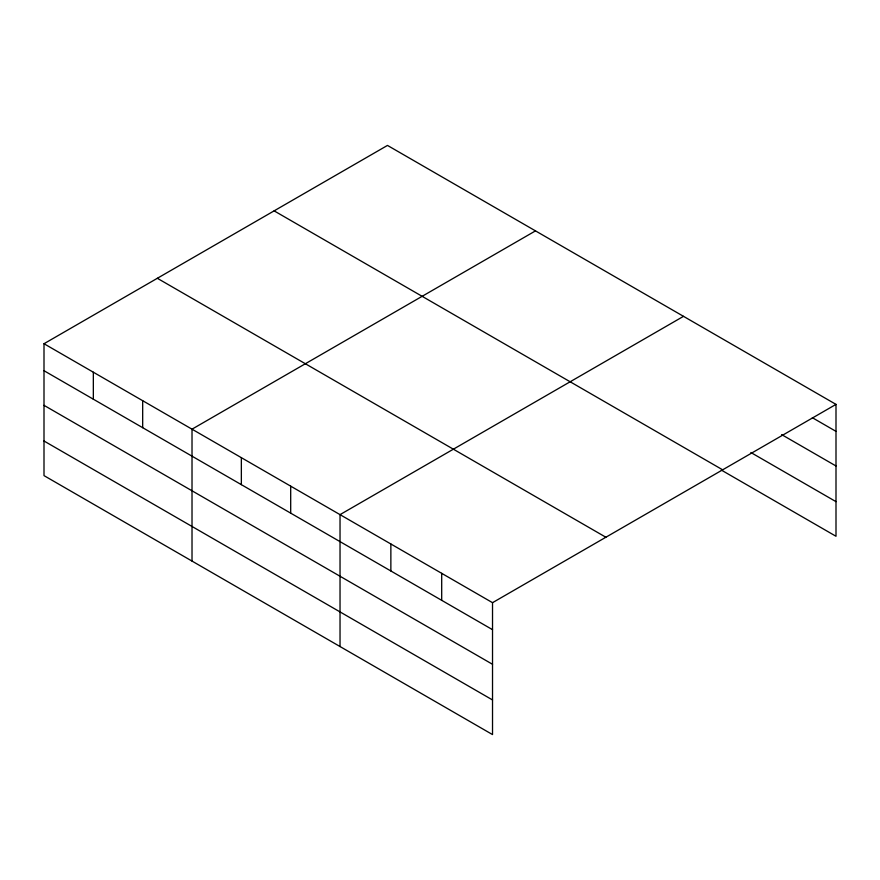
<?xml version="1.0" encoding="UTF-8"?>
<svg xmlns="http://www.w3.org/2000/svg" width="880" height="880" viewBox="0 0 880 880"><rect width="100%" height="100%" fill="white"/><g stroke="black" fill="none" stroke-linecap="round" stroke-linejoin="round"><path stroke-width="1.32" d="M492.525 664.29L492.525 602.679L44 343.728L44 475.618L492.525 734.58L492.525 664.29L44 405.328M721.325 470.074L836 536.272L836 404.382L387.475 145.42L44 343.728M535.48 230.879L192.016 429.176L192.016 561.077M683.496 316.338L340.032 514.635L340.032 646.536M492.525 602.679L836 404.382M812.361 417.714L836 431.365M781.616 434.588L836 465.982M750.882 452.518L836 501.655M274.12 210.859L722.656 469.821M157.344 278.289L605.88 537.24M44 370.711L492.525 629.673M44 441.001L492.525 699.952M441.694 573.331L441.694 600.314M390.863 543.983L390.863 570.966M290.697 486.145L290.697 513.139M241.351 457.666L241.351 484.649M142.681 400.697L142.681 427.68M93.335 372.207L93.335 399.201"/></g></svg>
